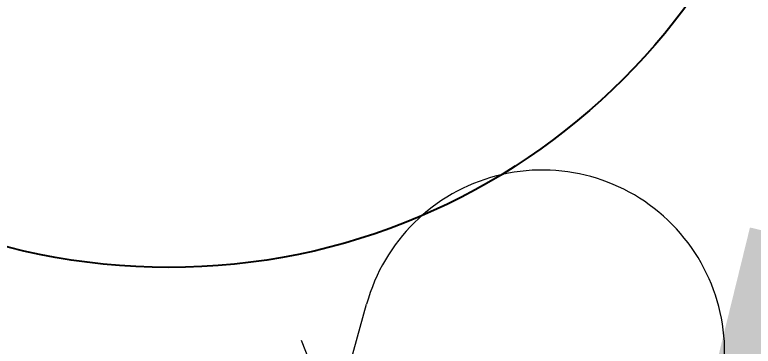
# Model space of a CAD drawing. Header units: millimetres. Extents: x 474016 to 477875, y 2288607 to 2292200.
# Drawn here: x 474462.87 to 474473, y 2289282.38 to 2289286.92 of the extents above; entities that cross this region are included whole.
import ezdxf
from ezdxf.enums import TextEntityAlignment as Align

# ---------------------------------------------------------------- set-up
doc = ezdxf.new("R2010")
doc.units = ezdxf.units.MM
doc.header["$LTSCALE"] = 50
for name, color, linetype, lineweight in [('EXT', 3, 'Continuous', 5), ('JARDINES', 98, 'Continuous', 13), ('vialidad', 5, 'Continuous', 13)]:
    doc.layers.add(name, color=color, linetype=linetype, lineweight=lineweight)
doc.styles.get("Standard").update_dxf_attribs({"font": 'arial.ttf'})

# ---------------------------------------------------------------- blocks, each defined once
blk = doc.blocks.new('Plarbol-031')
blk.add_lwpolyline([(-2.19095, 1.5341), (-1.9686, 1.381025)])

msp = doc.modelspace()

# ---------------------------------------------------------------- linework, layer by layer
at = {"color": 3}
msp.add_circle((474464.985, 2289292.27), 8.813, dxfattribs=at)
at = {"layer": 'JARDINES'}
msp.add_lwpolyline([(474472.517, 2289281.627), (474459.874, 2289235.804, -1), (474455.054, 2289237.134), (474467.697, 2289282.957)], format="xyb", dxfattribs=at)
msp.add_arc((474470.107, 2289282.292), 2.5, 344.5746, 164.5746, dxfattribs=at)

# ---------------------------------------------------------------- block references
at = {"layer": 'EXT', "xscale": 1.71989999994179, "yscale": 1.71989999994179, "zscale": 1.71989999994179, "rotation": 325.9356466897348}
msp.add_blockref('Plarbol-031', (474468.445, 2289278.167), dxfattribs=at)

# ---------------------------------------------------------------- texts
at = {"layer": 'vialidad', "color": 5, "lineweight": 13, "width": 0.75}
msp.add_text('FENIX', height=6, rotation=76.1813, dxfattribs=at).set_placement((474477.221, 2289288.792), align=Align.MIDDLE)

doc.saveas('drawing.dxf')
